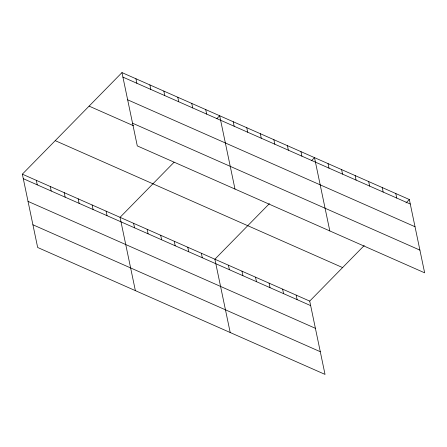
<?xml version="1.0" encoding="UTF-8"?>
<svg xmlns="http://www.w3.org/2000/svg" width="447" height="447" viewBox="0 0 447 447"><rect width="100%" height="100%" fill="white"/><g stroke="black" fill="none" stroke-linecap="round" stroke-linejoin="round"><path stroke-width="0.67" d="M22.35 174.174L309.715 301.099L325.03 374.407L37.665 247.482L22.35 174.174L121.97 72.593L409.335 199.518L424.65 272.826L137.285 145.901L121.97 72.593M174.095 162.222L120.053 217.331L135.368 290.634M216.817 118.662L219.673 115.751L234.988 189.053M269.401 203.631L214.884 259.215L230.199 332.518M311.648 160.551L314.504 157.635L329.819 230.937M309.715 301.099L364.232 245.515M405.999 202.921L409.335 199.518M122.914 77.108L410.279 204.033M127.652 99.81L415.023 226.735M132.541 123.199L419.906 250.124M89.093 106.118L133.508 125.73M55.227 140.654L342.592 267.58M23.294 178.688L310.659 305.614M28.038 201.39L315.403 328.316M32.922 224.78L320.287 351.705M395.791 193.54L396.729 198.049M382.241 187.556L383.185 192.065M368.691 181.571L369.635 186.081M355.147 175.587L356.091 180.102M341.597 169.603L342.542 174.118M328.053 163.619L328.998 168.133M300.96 151.65L301.898 156.165M287.41 145.666L288.354 150.181M273.86 139.682L274.804 144.197M296.171 295.115L297.115 299.63M260.316 133.698L261.26 138.212M282.621 289.136L283.566 293.645M246.766 127.719L247.711 132.228M269.077 283.152L270.016 287.661M233.222 121.735L234.161 126.244M255.528 277.168L256.472 281.677M241.978 271.184L242.922 275.698M205.715 109.582L206.659 114.097M228.434 265.2L229.378 269.714M191.757 103.419L192.702 107.934M177.8 97.256L178.744 101.765M201.34 253.231L202.284 257.746M163.842 91.087L164.787 95.602M187.79 247.247L188.735 251.762M149.885 84.924L150.829 89.439M174.246 241.263L175.185 245.777M135.927 78.761L136.871 83.271M160.697 235.278L161.641 239.793M147.147 229.294L148.091 233.809M133.603 223.316L134.547 227.825M106.095 211.163L107.04 215.677M92.138 205L93.082 209.514M78.18 198.837L79.125 203.346M64.223 192.668L65.167 197.183M50.265 186.505L51.209 191.02M36.308 180.342L37.252 184.851"/></g></svg>
